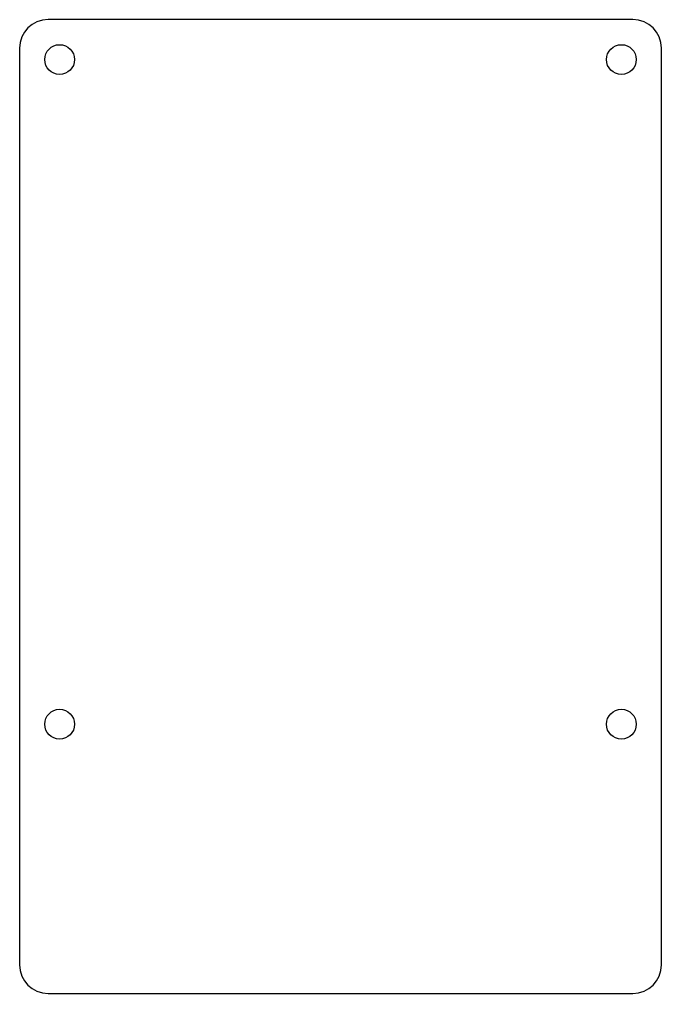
# Model space of a CAD drawing. Header units: millimetres. Extents: x -3.5 to 52.5, y -81.5 to 3.5.
import ezdxf

# ---------------------------------------------------------------- set-up
doc = ezdxf.new("R2010")
doc.units = ezdxf.units.MM

msp = doc.modelspace()

# ---------------------------------------------------------------- linework, layer by layer
at = {"color": 7, "linetype": 'Continuous', "lineweight": 25}
for p, q in [((50, 3.5), (-1, 3.5)), ((-3.5, 1), (-3.5, -79)), ((52.5, -79), (52.5, 1)), ((-1, -81.5), (50, -81.5))]:
    msp.add_line(p, q, dxfattribs=at)
for centre in [(0, 0), (49, 0), (0, -58), (49, -58)]:
    msp.add_circle(centre, 1.3, dxfattribs=at)
for centre, start, end in [((-1, 1), 90, 180), ((50, 1), 0, 90), ((-1, -79), 180, 270), ((50, -79), 270, 0)]:
    msp.add_arc(centre, 2.5, start, end, dxfattribs=at)

doc.saveas('drawing.dxf')
